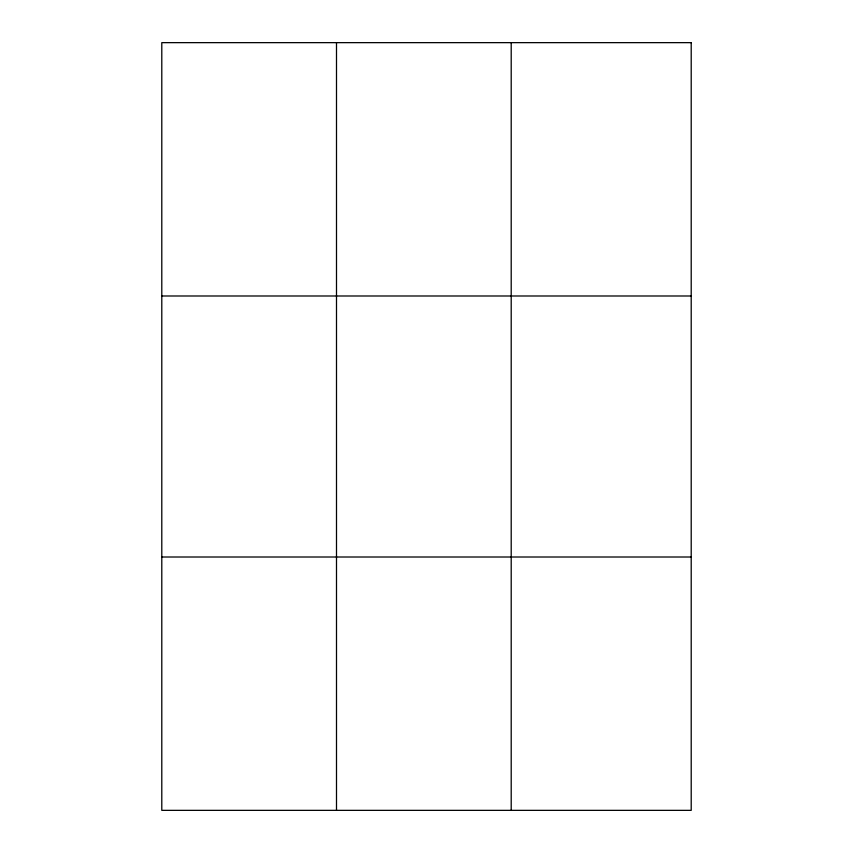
<?xml version="1.0" encoding="UTF-8"?>
<svg xmlns="http://www.w3.org/2000/svg" width="853" height="853" viewBox="0 0 853 853"><rect width="100%" height="100%" fill="white"/><g stroke="black" fill="none" stroke-linecap="round" stroke-linejoin="round"><path stroke-width="1.28" d="M336.498 810.35L336.498 42.65M511.203 810.35L511.203 42.65M161.793 295.991L691.207 295.991M161.793 557.009L691.207 557.009M691.207 42.65L161.793 42.65L161.793 810.35L691.207 810.35L691.207 42.65"/></g></svg>
